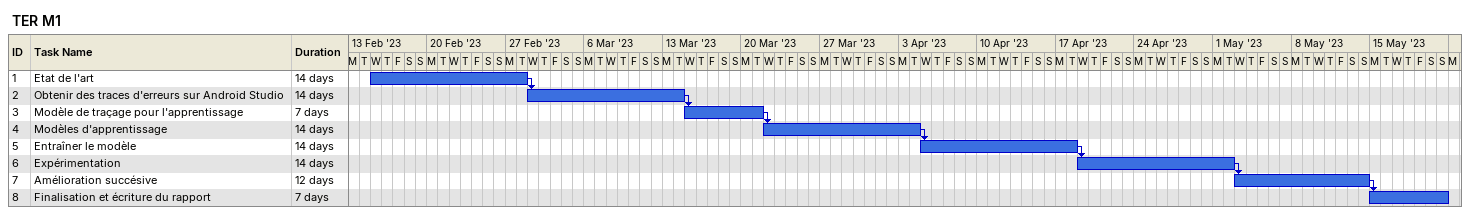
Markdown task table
TER M1

| ID | Task | Duration | Start | Finish | Predecessors |
|---|---|---|---|---|---|
| 1 | Etat de l'art | 14d | 2023-02-15 | 2023-02-28 |  |
| 2 | Obtenir des traces d'erreurs sur Android Studio | 14d | 2023-03-01 | 2023-03-14 | 1 |
| 3 | Modèle de traçage pour l'apprentissage | 7d | 2023-03-15 | 2023-03-21 | 2 |
| 4 | Modèles d'apprentissage | 14d | 2023-03-22 | 2023-04-04 | 3 |
| 5 | Entraîner le modèle | 14d | 2023-04-05 | 2023-04-18 | 4 |
| 6 | Expérimentation | 14d | 2023-04-19 | 2023-05-02 | 5 |
| 7 | Amélioration succésive | 12d | 2023-05-03 | 2023-05-14 | 6 |
| 8 | Finalisation et écriture du rapport | 7d | 2023-05-15 | 2023-05-21 | 7 |
